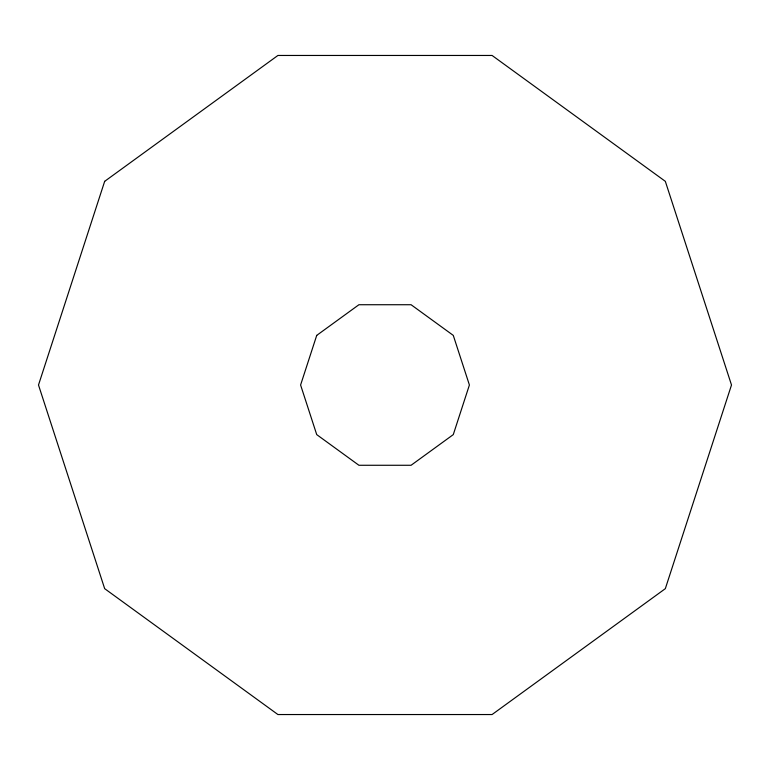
<?xml version="1.0" encoding="UTF-8"?>
<svg xmlns="http://www.w3.org/2000/svg" width="770" height="770" viewBox="0 0 770 770"><rect width="100%" height="100%" fill="white"/><g stroke="black" fill="none" stroke-linecap="round" stroke-linejoin="round"><path stroke-width="1.16" d="M104.672 181.335L38.5 385L104.672 588.665L277.922 714.541L492.078 714.541L665.328 588.665L731.5 385L665.328 181.335L492.078 55.459L277.922 55.459L104.672 181.335M316.72 335.393L300.598 385L316.72 434.607L358.916 465.272L411.084 465.272L453.28 434.607L469.402 385L453.28 335.393L411.084 304.728L358.916 304.728L316.72 335.393"/></g></svg>
